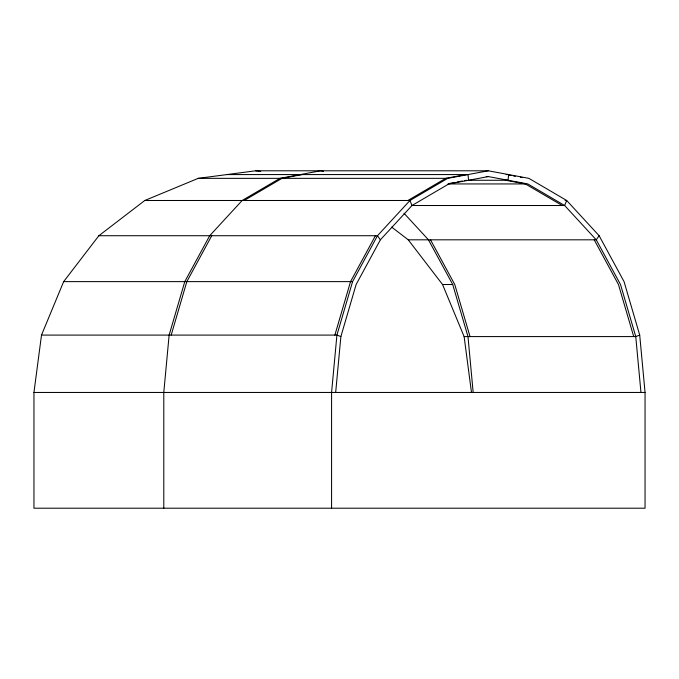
<?xml version="1.0" encoding="UTF-8"?>
<svg xmlns="http://www.w3.org/2000/svg" width="679" height="679" viewBox="0 0 679 679"><rect width="100%" height="100%" fill="white"/><g stroke="black" fill="none" stroke-linecap="round" stroke-linejoin="round"><path stroke-width="1.02" d="M335.672 392.454L340.875 336.58L356.119 284.518L380.376 239.814L411.992 205.508L448.811 183.941L488.311 176.582L527.821 183.941L564.639 205.508L596.247 239.814L620.504 284.518L635.756 336.58L640.959 392.454M33.95 392.454L41.504 335.087L63.648 281.624L98.871 235.723L144.78 200.492L198.243 178.348L255.61 170.794L488.311 170.794L528.882 178.348L566.685 200.492L599.141 235.723L624.052 281.624L639.711 335.087L645.05 392.454L645.05 508.206L33.95 508.206L33.95 392.454L645.05 392.454M171.184 335.087L186.835 281.624L211.746 235.723M334.874 335.087L350.534 281.624L375.436 235.723M488.311 170.794L447.75 178.348L409.946 200.492L377.482 235.723L352.579 281.624L336.92 335.087L331.581 392.454L331.581 508.206M599.141 235.723L596.247 239.814L408.249 239.814L391.69 227.109M244.211 200.492L282.006 178.348L302.291 174.571M407.901 200.492L445.704 178.348L465.989 174.571M639.711 335.087L635.756 336.58L464.122 336.58L442.555 284.518L408.249 239.814M449.88 183.355L455.083 182.388M457.154 182.006L462.357 181.038M464.436 180.648L466.515 180.266M226.922 174.571L468.035 174.571L468.561 180.266L508.07 180.266L508.596 174.571L506.161 174.571M486.206 176.582L488.311 176.582M198.243 178.348L447.75 178.348M447.979 183.941L525.385 183.941L562.204 205.508M144.78 200.492L409.946 200.492L411.992 205.508M565.055 200.492L566.685 200.492L564.639 205.508L411.618 205.508M98.871 235.723L377.482 235.723L380.376 239.814M63.648 281.624L352.579 281.624M442.555 284.518L452.723 284.518L467.975 336.58L473.17 392.454M41.504 335.087L336.92 335.087L340.875 336.58M255.61 170.794L260.728 171.473M509.208 175.14L511.236 175.522M513.265 175.895L515.293 176.277M520.36 177.219L522.389 177.592M505.634 180.266L525.385 183.941M323.569 171.363L320.53 170.794L279.96 178.348L242.165 200.492L209.701 235.723L184.79 281.624L169.13 335.087L163.792 392.454L163.792 508.206M404.039 213.299L428.466 239.814L452.723 284.518M594.201 239.814L618.459 284.518L633.711 336.58M430.511 239.814L454.769 284.518L470.021 336.58M464.122 336.58L471.481 392.454"/></g></svg>
